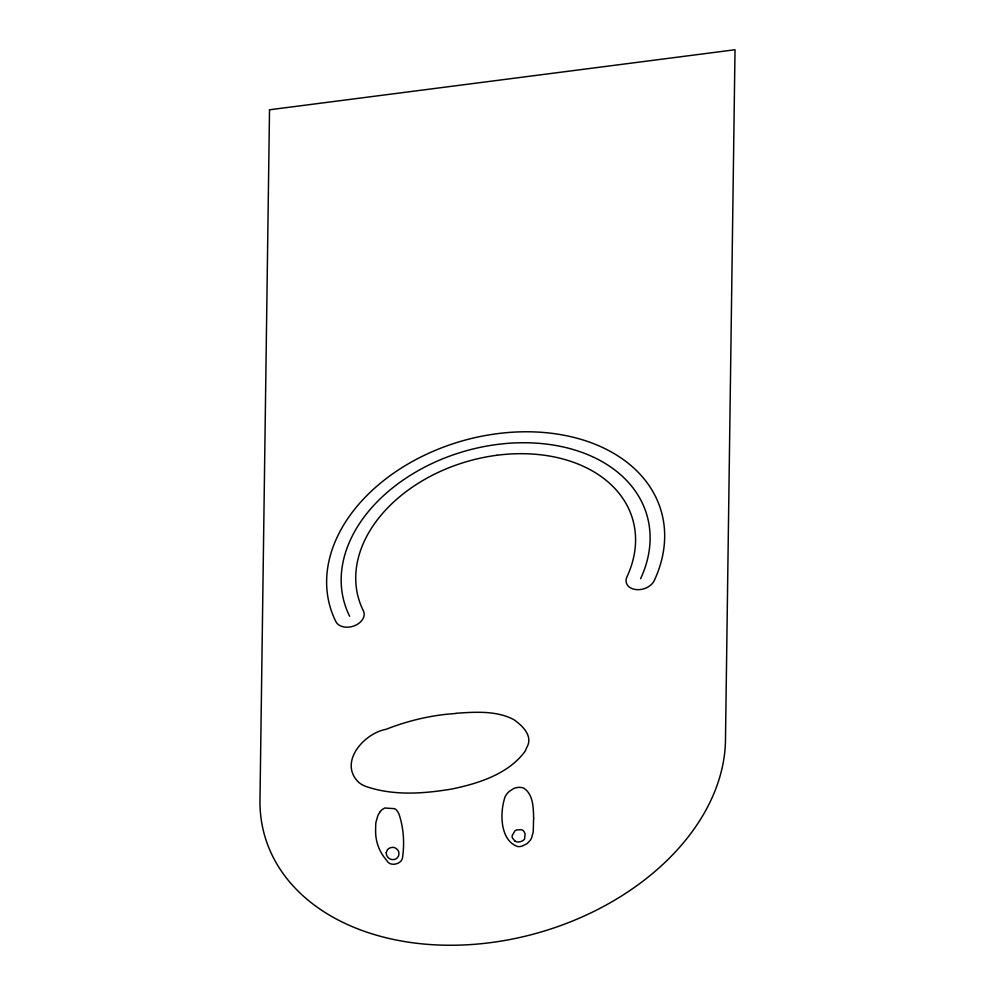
<?xml version="1.0" encoding="UTF-8"?>
<svg xmlns="http://www.w3.org/2000/svg" width="995" height="995" viewBox="0 0 995 995"><rect width="100%" height="100%" fill="white"/><g stroke="black" fill="none" stroke-linecap="round" stroke-linejoin="round"><path stroke-width="1.49" d="M455.984 713.514C432.079 714.883 408.224 720.629 385.886 729.36C363.859 733.352 338.051 762.73 358.872 782.505A32.313 23.009 -16.1 0 0 366.396 786.635C394.032 795.95 423.733 793.724 452.041 788.985C478.508 783.451 508.059 774.172 524.862 751.611A33.196 23.631 -16.1 0 0 526.579 747.817C533.619 736.462 522.773 725.902 513.942 719.721C496.542 710.281 474.192 712.034 456.008 713.278M380.351 811.497L380.799 810.937A13.918 9.9 -16.1 0 1 382.304 809.47L384.767 808.002L394.368 808.661A7.239 5.149 -16.1 0 1 396.147 809.731L396.644 810.253A30.696 21.853 -16.1 0 1 399.517 815.601A181.985 129.586 -16.1 0 1 402.378 858.573L401.42 860.513A9.477 6.741 -16.1 0 1 399.828 862.093L398.199 863.138A7.972 5.671 -16.1 0 1 388.286 862.503L383.809 856.782A89.936 64.028 -16.1 0 1 379.58 849.531A83.966 59.787 -16.1 0 1 375.625 830.315L375.687 825.838A55.235 39.327 -16.1 0 1 375.961 822.231L377.727 816.024A29.626 21.094 -16.1 0 1 380.351 811.497M514.888 840.986L512.487 838.064A9.515 6.766 -16.1 0 1 512.176 835.564L515.087 830.713A4.689 3.346 -16.1 0 1 516.579 829.967L521.144 829.656A5.535 3.943 -16.1 0 1 523.208 830.589L524.228 831.919A28.096 20.012 -16.1 0 1 525.062 833.885L524.614 838.959A5.224 3.719 -16.1 0 1 523.382 840.24L522.984 840.526A6.865 4.888 -16.1 0 1 521.604 841.26A6.057 4.303 -16.1 0 1 514.85 841.011M349.643 616.266A157.496 112.136 -16.1 0 1 497.226 444.454A157.496 112.136 -16.1 0 1 640.581 578.742M533.631 818.077L533.221 831.969L531.566 837.964A22.164 15.783 -16.1 0 1 530.012 840.601L526.94 843.735L521.915 846.185A9.85 7.015 -16.1 0 1 517.922 846.608C499.677 840.7 499.602 811.833 505.286 796.311A24.974 17.786 -16.1 0 1 509.142 791.473L513.818 788.45A10.895 7.761 -16.1 0 1 523.855 788.164C533.283 794.495 533.395 807.791 533.631 818.077M386.247 852.603C385.886 856.782 390.139 860.563 394.256 859.456A4.788 3.408 -16.1 0 0 396.905 858.212L398.348 856.384A15.485 11.032 -16.1 0 0 398.833 854.867L398.883 852.367A11.99 8.545 -16.1 0 0 396.308 848.673L395.027 847.864A4.54 3.234 -16.1 0 0 393.149 847.367L391.047 847.578A5.783 4.117 -16.1 0 0 387.378 849.805L386.247 852.603M269.521 109.786L259.981 800.104A237.308 168.963 -16.1 0 0 490.348 942.663A237.308 168.963 -16.1 0 0 725.479 740.069L735.019 49.75L269.521 109.786M497.077 455.237A142.658 101.577 -16.1 0 0 363.399 610.868A14.825 10.559 -16.1 0 1 354.407 625.793A14.825 10.559 -16.1 0 1 335.9 621.664A172.322 122.696 -16.1 0 1 497.376 433.658A172.322 122.696 -16.1 0 1 654.237 580.607A14.825 10.559 -16.1 0 1 635.556 589.537A14.825 10.559 -16.1 0 1 626.937 576.889A142.658 101.577 -16.1 0 0 497.077 455.237"/></g></svg>
